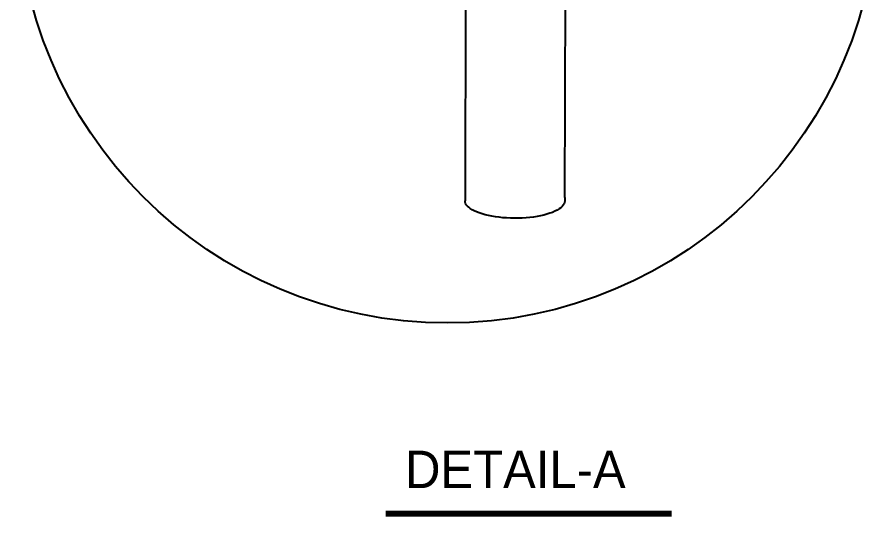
# Model space of a CAD drawing. Header units: millimetres. Extents: x 0 to 42050, y 0 to 29700.
# Drawn here: x 14756 to 19718, y 8564 to 11444 of the extents above; entities that cross this region are included whole.
import ezdxf

# ---------------------------------------------------------------- set-up
doc = ezdxf.new("R2010")
doc.units = ezdxf.units.MM
doc.header["$LTSCALE"] = 50
doc.styles.add('돋움', font='')
doc.styles.get('돋움').set_extended_font_data('Dotum')

msp = doc.modelspace()

# ---------------------------------------------------------------- linework, layer by layer
at = {"color": 7, "linetype": 'Continuous', "lineweight": 25}
for p, q in [((17913.4, 10404.7), (17917.2, 12014.8)), ((17342, 11970.8), (17338.1, 10385.2))]:
    msp.add_line(p, q, dxfattribs=at)
at = {"color": 7, "linetype": 'Continuous', "lineweight": 25, "elevation": 0, "flags": 128}
for points in [[(17368, 10340.8), (17358.8, 10348), (17351.2, 10355.3), (17345.3, 10362.9), (17341.2, 10370.6), (17338.7, 10378.4), (17338.1, 10385.2)], [(17913.4, 10404.7), (17913, 10383.3), (17911.9, 10375.5), (17909, 10367.7), (17904.3, 10360), (17898, 10352.5), (17889.9, 10345.2), (17880.3, 10338.2), (17869, 10331.4), (17856.3, 10324.9), (17842.1, 10318.9), (17826.6, 10313.2), (17809.9, 10308), (17792, 10303.2), (17773.1, 10298.9), (17753.3, 10295.2), (17732.7, 10292), (17711.4, 10289.4), (17689.6, 10287.4), (17667.4, 10286), (17645, 10285.2), (17622.4, 10285), (17599.9, 10285.4), (17577.5, 10286.5), (17555.4, 10288.1), (17533.7, 10290.3), (17512.6, 10293.2), (17492.2, 10296.5), (17472.7, 10300.5), (17454, 10304.9), (17436.5, 10309.9), (17420.1, 10315.3), (17404.9, 10321.1), (17391.1, 10327.3), (17378.8, 10333.9), (17368, 10340.8)]]:
    msp.add_lwpolyline(points, dxfattribs=at)
at = {"color": 2, "const_width": 36, "elevation": 0}
msp.add_lwpolyline([(16879.8, 8581.5), (18529.4, 8581.5)], dxfattribs=at)
at = {"color": 1}
msp.add_circle((17236.7, 12162), 2480.9, dxfattribs=at)

# ---------------------------------------------------------------- texts
at = {"color": 3, "style": '돋움'}
msp.add_text('DETAIL-A', height=216, dxfattribs=at).set_placement((16992.2, 8729))

doc.saveas('drawing.dxf')
